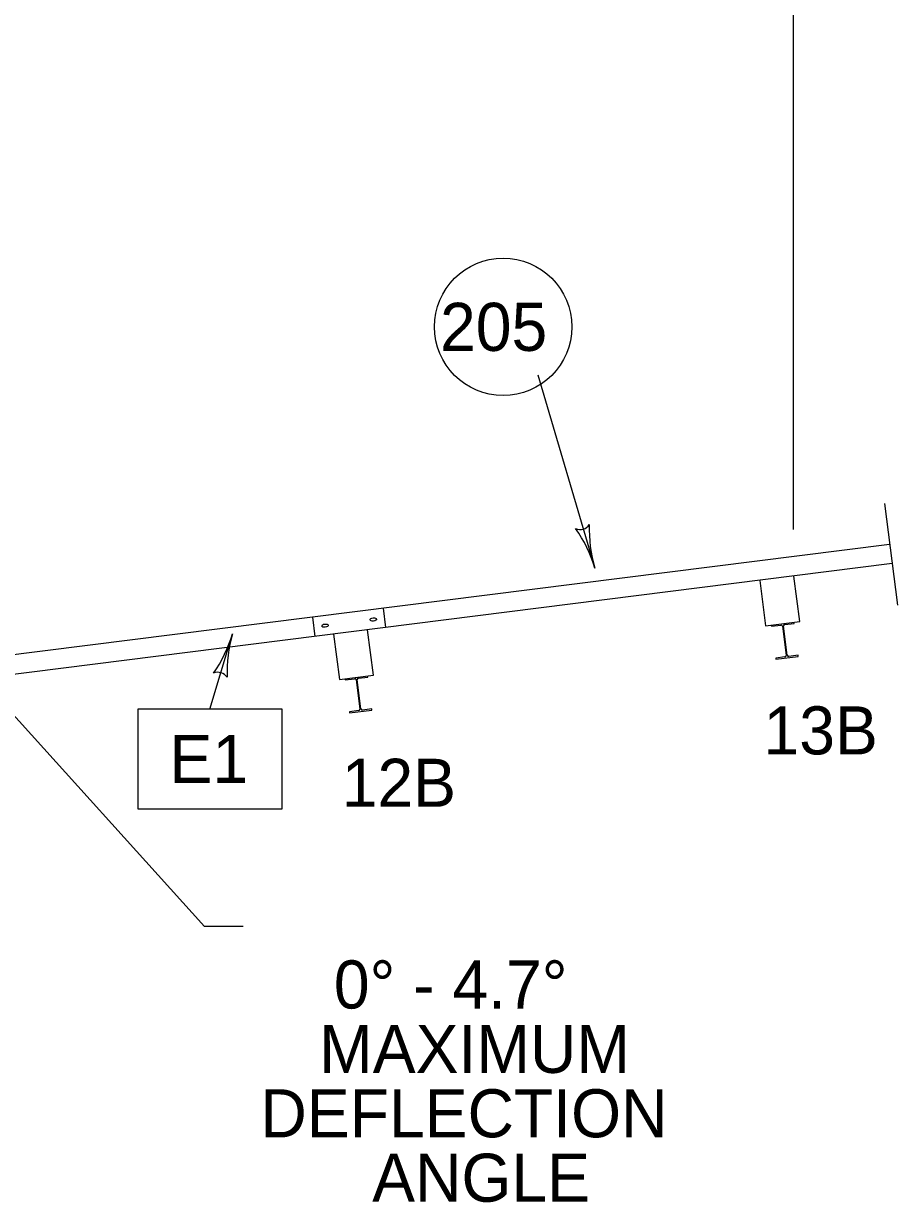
# Model space of a CAD drawing. Extents: x 503 to 668, y 143 to 243.
# Drawn here: x 561.11 to 573.84, y 213.97 to 231.13 of the extents above; entities that cross this region are included whole.
import ezdxf

# ---------------------------------------------------------------- set-up
doc = ezdxf.new("R2010")
doc.units = 0
for name, color, linetype in [('Default', 7, 'Continuous'), ('Level 2', 7, 'Continuous'), ('R_PL_GRAILLT_PR', 7, 'Continuous'), ('R_TS_DIM_PR', 7, 'Continuous')]:
    doc.layers.add(name, color=color, linetype=linetype)

# ---------------------------------------------------------------- blocks, each defined once
blk = doc.blocks.new('RECT')
at = {"layer": 'Default'}
blk.add_lwpolyline([(-2.67, 1.859), (-2.67, -1.859), (2.67, -1.859), (2.67, 1.859), (-2.67, 1.859)], dxfattribs=at)

msp = doc.modelspace()

# ---------------------------------------------------------------- linework, layer by layer
at = {"layer": 'Level 2'}
msp.add_line((573.65, 224.146), (573.839, 222.662), dxfattribs=at)
at = {"layer": 'R_PL_GRAILLT_PR'}
for p, q in [((573.726, 223.55), (560.39, 221.867)), ((573.762, 223.269), (560.435, 221.588)), ((571.835, 223.025), (571.92, 222.362)), ((572.417, 222.426), (572.332, 223.088)), ((565.32, 222.489), (565.356, 222.208)), ((566.39, 222.339), (566.354, 222.62)), ((566.208, 221.645), (566.124, 222.305)), ((571.92, 222.362), (572.417, 222.426)), ((572.005, 222.373), (572.007, 222.357)), ((572.007, 222.357), (572.143, 222.375)), ((572.166, 222.357), (572.22, 221.933)), ((572.234, 221.935), (572.18, 222.358)), ((572.198, 222.382), (572.334, 222.399)), ((572.334, 222.399), (572.331, 222.415)), ((565.627, 222.243), (565.712, 221.581)), ((572.202, 221.91), (572.067, 221.892)), ((572.067, 221.892), (572.069, 221.876)), ((572.069, 221.876), (572.395, 221.918)), ((572.393, 221.934), (572.258, 221.917)), ((572.395, 221.918), (572.393, 221.934)), ((565.712, 221.581), (566.208, 221.645)), ((565.99, 221.6), (566.125, 221.618)), ((566.125, 221.618), (566.123, 221.634)), ((565.797, 221.592), (565.799, 221.576)), ((565.799, 221.576), (565.934, 221.593)), ((565.958, 221.575), (566.012, 221.152)), ((566.026, 221.154), (565.972, 221.577)), ((565.994, 221.129), (565.859, 221.111)), ((565.859, 221.111), (565.861, 221.095)), ((565.861, 221.095), (566.187, 221.137)), ((566.185, 221.153), (566.049, 221.136)), ((566.187, 221.137), (566.185, 221.153))]:
    msp.add_line(p, q, dxfattribs=at)
for centre, start, end in [((572.145, 222.354), 7.3, 97.3), ((572.201, 222.361), 97.3, 187.3), ((572.2, 221.93), 277.3, 7.3), ((572.255, 221.938), 187.3, 277.3), ((565.937, 221.573), 7.3, 97.3), ((565.993, 221.58), 97.3, 187.3), ((565.991, 221.149), 277.3, 7.3), ((566.047, 221.156), 187.3, 277.3)]:
    msp.add_arc(centre, 0.0209, start, end, dxfattribs=at)
for centre, major_axis in [((566.207, 222.456), (-0.047, -0.006)), ((565.504, 222.366), (0.047, 0.006))]:
    msp.add_ellipse(centre, major_axis=major_axis, ratio=0.498345, dxfattribs=at)
at = {"layer": 'R_TS_DIM_PR'}
for p, q in [((572.322, 233.357), (572.322, 223.765)), ((568.605, 226.018), (569.434, 223.204)), ((563.827, 221.152), (564.155, 222.248)), ((563.747, 217.985), (560.343, 221.753)), ((564.312, 217.985), (563.747, 217.985))]:
    msp.add_line(p, q, dxfattribs=at)
msp.add_circle((568.097, 226.717), 1, dxfattribs=at)
for centre, radius, start, end in [((569.219, 223.922), 0.158, 245.4131, 327.5298), ((567.545, 222.64), 1.971, 16.6385, 35.3073), ((571.322, 223.768), 1.971, 177.9857, 196.6324), ((567.545, 222.64), 1.971, 16.6263, 16.6385), ((562.264, 222.803), 1.971, 324.9909, 343.6376), ((566.047, 221.693), 1.971, 163.6437, 182.3125), ((566.047, 221.693), 1.971, 163.6315, 163.6437), ((563.944, 221.529), 0.158, 32.4183, 114.535)]:
    msp.add_arc(centre, radius, start, end, dxfattribs=at)

# ---------------------------------------------------------------- block references
at = {"layer": 'R_TS_DIM_PR', "xscale": 0.39200645539747825, "yscale": -0.3920064553974783}
msp.add_blockref('RECT', (563.827, 220.424), dxfattribs=at)

# ---------------------------------------------------------------- texts
at = {"layer": 'R_TS_DIM_PR'}
for s, p in [('205', (567.178, 226.367)), ('13B', (571.889, 220.491)), ('E1', (563.239, 220.074)), ('12B', (565.746, 219.728)), ('0° - 4.7°', (565.632, 216.791)), ('MAXIMUM', (565.419, 215.853)), ('DEFLECTION', (564.562, 214.915)), ('ANGLE', (566.19, 213.977))]:
    msp.add_text(s, height=0.7, dxfattribs=at).set_placement(p)

doc.saveas('drawing.dxf')
